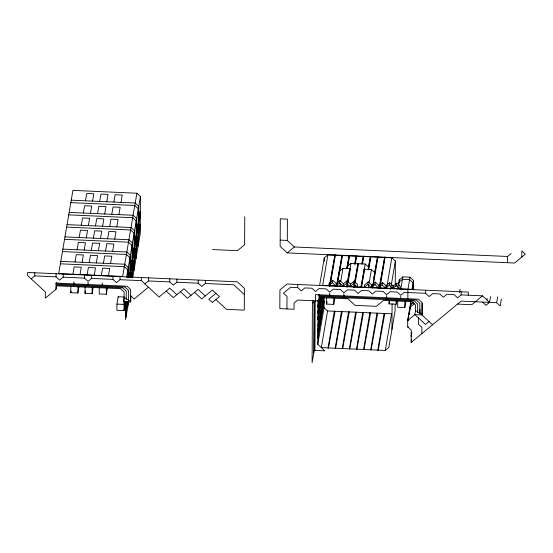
<?xml version="1.0" encoding="UTF-8"?>
<svg xmlns="http://www.w3.org/2000/svg" width="553" height="553" viewBox="0 0 553 553"><rect width="100%" height="100%" fill="white"/><g stroke="black" fill="none" stroke-linecap="round" stroke-linejoin="round"><path stroke-width="0.83" d="M31.189 278.85L34.756 275.892L34.77 272.781M215.898 299.539L226.509 309.355L244.274 310.143L244.391 288.348L237.313 281.809L27.664 272.463L27.65 275.581L45.339 291.936L45.305 298.164L56.012 289.302L56.047 283.074L127.114 286.24L130.646 289.509L130.584 301.966L123.478 301.648L124.072 298.185L126.437 298.288M176.829 294.68L169.75 288.141L159.043 297.002L141.361 280.648L120.036 279.694L116.469 282.652L112.93 279.376L91.611 278.429L88.045 281.38L84.505 278.111L63.187 277.164L59.613 280.115L56.074 276.846L56.095 273.728M130.805 295.827L130.785 300.811L128.414 300.708L128.469 290.325L124.93 287.055L56.233 283.993L56.24 282.611M128.414 300.708L128.607 299.553L126.243 299.443L126.284 291.141L122.745 287.871L56.42 284.913L56.427 282.839L56.233 283.993M56.012 289.302L56.613 283.765L56.42 284.913M63.187 277.164L63.201 274.046M79.01 286.489L77.89 293.014L70.784 292.696L70.819 286.468M73.812 283.862L73.826 281.788M73.998 284.788L74.005 283.399M77.89 293.014L77.925 286.786M84.505 278.111L84.519 275M93.222 287.118L92.102 293.65L84.996 293.332L85.031 287.104M88.024 284.498L88.038 282.424M88.21 285.417L88.217 284.035M91.611 278.429L91.625 275.318M92.102 293.65L92.137 287.422M99.243 287.74L99.215 293.961L106.321 294.279L107.434 287.754M102.236 285.127L102.25 283.053M106.321 294.279L106.349 288.051M112.93 279.376L112.95 276.265M124.501 297.037L118.183 296.754L116.932 304.095L116.897 310.323L124.003 310.641L125.372 301.648L125.261 303.3M120.036 279.694L120.056 276.583M124.003 310.641L124.1 291.956L120.568 288.687L56.606 285.839M125.676 301.696L125.579 319.53L128.649 301.579M126.001 317.083L126.077 301.516M127.294 301.959L126.029 310.855M127.674 307.295L127.702 301.35M127.826 277.571L127.867 269.933L124.328 266.657L60.367 263.809M128.089 304.841L128.109 301.731M128.234 277.447L128.282 267.486L124.75 264.21L60.789 261.362M129.45 277.267L129.478 272.594L128.642 277.488M129.858 277.219L129.962 257.691L126.423 254.421L62.461 251.574M130.266 277.039L130.377 255.244L126.837 251.974L62.876 249.12M131.476 277.482L131.503 272.809L130.667 277.703M131.884 277.724L132.049 245.456L128.51 242.179L64.556 239.331M132.291 277.253L132.471 243.009L128.932 239.732L64.971 236.884M133.95 270.576L134.144 233.214L130.605 229.944L66.643 227.096M134.365 268.129L134.559 230.767L131.026 227.497L67.065 224.649M136.038 258.341L136.232 220.979L132.699 217.709L68.738 214.854M136.46 255.894L136.653 218.532L133.114 215.255L69.153 212.407M138.132 246.099L138.326 208.737L134.787 205.467L70.825 202.619M138.547 243.652L138.748 206.29L135.209 203.02L71.247 200.172M136.881 193.232L122.655 276.452L58.694 273.597L72.92 190.377L136.881 193.232L140.421 196.502L140.22 233.864L132.831 277.101M141.361 280.648L141.374 277.53M144.893 283.917L148.467 280.959L148.481 277.848M244.357 294.576L233.746 284.76L205.322 283.495L201.748 286.447L198.209 283.177L176.891 282.23L173.324 285.182L169.785 281.912L169.799 278.795M176.891 282.23L176.905 279.113M198.209 283.177L198.23 280.067M205.322 283.495L205.336 280.378M244.765 216.741L244.62 244.758L237.479 250.675L212.601 249.562M286.931 308.933L287 296.477L283.461 293.208L290.601 287.297L297.708 287.608L301.247 290.885L304.814 287.926L311.92 288.244L315.459 291.514L319.026 288.562L326.132 288.88L329.671 292.15L333.238 289.191L340.344 289.509L343.883 292.786L347.457 289.827L354.563 290.145L358.095 293.415L361.669 290.463L368.775 290.781L372.314 294.051L375.881 291.092L382.987 291.41L386.526 294.68L390.093 291.728L397.199 292.046L400.738 295.316L404.305 292.364L425.63 293.311L429.163 296.581L432.736 293.629L439.842 293.947L443.382 297.217L446.948 294.258L454.054 294.576L457.594 297.853L461.161 294.894L482.479 295.841L489.557 302.387L485.983 305.346L482.451 302.069M511.138 253.523L507.564 256.474L294.362 246.977L287.29 240.437L287.401 219.14L280.295 218.829L280.15 246.348L287.228 252.887L514.643 263.021L525.35 254.159L521.811 250.882L521.783 257.11M297.708 287.608L297.721 284.498M312.97 300.203L312.417 303.466L312.106 362.623L314.201 350.381L314.45 301.516M313.779 352.828L314.049 301.392M314.94 350.415L315.196 300.943M315.41 300.86L315.438 294.631L418.49 299.221L422.029 302.491L421.96 314.947L432.57 324.763M314.201 350.381L324.846 350.858L317.781 344.325L318.01 300.514M318.991 294.79L318.963 301.019L297.638 300.065L294.072 303.023L294.037 309.245L279.825 308.615L279.922 289.931L287.062 284.021L468.287 292.095L468.267 295.212M319.185 294.327L319.178 295.71L416.305 300.037L419.845 303.307L419.789 313.689L422.16 313.793L422.215 303.003M420.004 309.341L419.99 312.535L417.619 312.431L417.66 304.129L414.121 300.853L319.364 296.629L319.371 295.247M317.781 344.325L324.044 307.689L324.099 297.383M324.286 261.299L324.307 257.864L327.874 254.912L391.835 257.76L395.374 261.03L395.25 284.111M334.848 297.887L333.736 304.413L326.629 304.095L326.657 297.873M329.657 295.261L329.664 293.187M329.844 296.187L329.851 294.804M333.736 304.413L333.77 298.185M343.869 295.896L343.876 293.823M344.056 296.816L344.063 295.433M386.506 297.797L386.519 295.724M386.692 298.717L386.699 297.334M396.75 300.901L396.183 304.205L389.077 303.894L389.098 300.777M391.953 329.332L392.084 303.694M395.146 304.62L395.112 310.848L388.849 347.478L385.282 350.436L321.321 347.595L327.583 310.959L324.044 307.689M396.183 304.205L396.204 300.314M397.725 301.039L397.697 307.261L404.803 307.579L405.916 301.053M398.886 285.396L398.9 282.279L402.473 279.327L409.579 279.645L413.112 282.915L413.077 289.648M399.307 282.168L399.321 279.832L402.888 276.88L409.994 277.198L413.533 280.468L413.485 289.724M400.725 298.433L400.731 296.353M404.803 307.579L404.837 301.35M410.616 303.182L407.713 320.54L407.685 326.768L411.218 330.037L411.155 342.494L461.126 301.122L496.663 302.705L500.202 305.975L501.371 299.125M407.831 298.744L407.879 289.406M410.416 301.005L410.395 304.841L413.644 302.152M407.713 320.54L414.854 314.629L415.448 311.166L415.476 304.945L411.944 301.668L383.512 300.403L376.372 306.314L355.054 305.367L347.982 298.82L319.551 297.555L319.565 295.475L319.364 296.629M418.393 317.906L418.358 324.127L421.898 327.404L421.863 333.625M425.63 293.311L425.644 290.201M461.161 294.894L461.181 291.784M507.536 262.703L507.564 256.474M72.906 274.233L74.164 266.892L81.27 267.21L80.019 274.551M75.001 261.998L76.259 254.65L83.365 254.968L82.107 262.309M77.095 249.756L78.346 242.414L85.452 242.732L84.201 250.074M79.183 237.52L80.441 230.172L87.547 230.49L86.289 237.831M81.277 225.278L82.535 217.937L89.641 218.255L88.383 225.596M83.372 213.043L84.623 205.702L91.729 206.013L90.478 213.361M85.459 200.801L86.717 193.46L93.823 193.778L92.565 201.119M70.784 292.696L71.061 291.065M87.125 274.869L88.376 267.521L95.482 267.839L94.231 275.18M89.213 262.627L90.471 255.286L97.577 255.604L96.319 262.945M91.307 250.391L92.558 243.044L99.671 243.361L98.413 250.709M93.402 238.149L94.653 230.808L101.759 231.126L100.508 238.467M95.489 225.914L96.747 218.573L103.853 218.884L102.595 226.232M97.584 213.672L98.835 206.331L105.941 206.649L104.69 213.99M99.671 201.437L100.929 194.096L108.035 194.414L106.777 201.755M84.996 293.332L85.418 290.885M101.337 275.498L102.588 268.157L109.701 268.475L108.443 275.816M103.425 263.263L104.683 255.921L111.789 256.233L110.538 263.581M105.519 251.021L106.777 243.679L113.883 243.997L112.625 251.339M107.614 238.785L108.865 231.444L115.971 231.755L114.72 239.103M109.701 226.543L110.959 219.202L118.066 219.52L116.807 226.861M111.796 214.308L113.054 206.967L120.16 207.285L118.902 214.626M113.89 202.073L115.142 194.725L122.248 195.043L120.996 202.384M126.609 277.274L140.421 196.502M124.453 301.966L124.038 304.413L116.932 304.095M130.314 267.7L131.566 260.352L131.538 266.581L130.28 273.929M132.402 255.458L133.66 248.117L133.626 254.345L132.374 261.687M134.497 243.223L135.755 235.882L135.72 242.103L134.462 249.451M136.591 230.981L137.842 223.64L137.808 229.868L136.556 237.209M138.679 218.746L139.937 211.405L139.902 217.633L138.644 224.974M126.063 304.627L126.623 301.364M132.34 267.915L133.591 260.574L133.563 266.802L132.305 274.143M134.434 255.68L135.685 248.332L135.651 254.56L134.4 261.901M136.522 243.438L137.78 236.096L137.745 242.325L136.487 249.666M138.616 231.202L139.868 223.854L139.84 230.083L138.582 237.424M130.584 301.966L130.785 300.811M319.599 285.41L324.307 257.864M319.544 297.473L317.609 306.936L317.975 307.274L319.682 297.286M320.65 297.037L317.574 313.164L317.947 313.503L320.788 296.85M322.613 285.68L327.874 254.912M321.618 297.438L317.546 319.392L317.913 319.731L321.756 297.251M322.724 297.002L317.878 325.959L317.512 325.613L317.885 325.309M323.685 297.403L317.477 331.841L317.844 332.187L323.823 297.217M329.775 283.516L334.98 254.905L335.353 255.244L330.086 286.046M326.629 304.095L327.044 301.648M329.574 286.537L334.98 254.905M332.318 282.68L332.74 280.233L336.279 283.502L335.858 285.949L332.318 282.68L328.752 285.631L329.173 283.184L332.74 280.233M336.452 286.33L336.736 284.664M337.019 283.005L342.093 255.216L342.459 255.562L339.473 273.044M336.825 286.025L337.109 284.36M337.392 282.694L342.093 255.216M336.818 286.392L339.404 271.246L342.978 268.288L350.45 268.62L348.162 282.016M337.192 286.364L337.475 284.698M337.759 283.032L338.049 281.366M338.332 279.707L338.616 278.041M338.899 276.376L339.183 274.71M339.431 282.991L339.846 280.544L343.385 283.82L342.964 286.267L339.431 282.991L335.858 285.949M339.971 285.873L340.399 283.357M340.683 281.684L342.978 268.288M346.703 268.24L349.199 255.534L349.565 255.88L347.726 266.615M346.938 268.758L349.199 255.534M347.021 268.571L347.408 266.325L350.975 263.373L365.187 264.002L368.727 267.279L368.339 269.518M341.422 311.581L335.166 348.21L335.533 348.549L342.162 311.609M346.537 283.309L346.952 280.862L350.491 284.131L350.07 286.585L346.537 283.309L342.964 286.267M346.565 287.007L347.132 283.661M347.422 281.989L349.71 268.585L350.45 268.62M346.931 286.703L350.975 263.373M347.305 287.042L347.872 283.696M354.556 264.21L356.305 255.852L356.671 256.191L355.296 264.244M354.929 263.905L356.305 255.852M353.644 283.627L354.058 281.18L357.597 284.449L357.176 286.896L353.644 283.627L350.07 286.585M353.671 287.304L354.252 283.931M354.535 282.244L358.081 263.366L358.455 263.705L355.137 283.115M354.044 287L358.081 263.366M354.411 287.339L354.846 284.809M361.8 263.726L363.411 256.17L363.777 256.509L362.54 263.753M362.035 264.223L363.411 256.17M360.777 287.643L364.296 268.917L364.662 269.256L361.517 287.678M361.15 287.332L364.296 268.917M364.296 269.235L365.187 264.002M368.312 267.534L370.517 256.488L370.883 256.827L368.768 269.221M368.257 269.705L370.517 256.488M367.856 284.263L368.277 281.816L371.81 285.085L371.395 287.532L367.856 284.263L364.289 287.214L364.704 284.767L368.277 281.816M368.25 287.975L368.823 284.629M369.114 282.949L371.402 269.553L363.922 269.221M373.697 277.924L373.98 276.258M374.263 274.592L377.623 256.799L377.989 257.145L372.729 287.947M372.349 287.982L377.623 256.799M374.962 284.574L375.383 282.127L378.916 285.403L378.501 287.85L374.962 284.574L371.395 287.532M379.517 285.735L384.729 257.117L385.095 257.463L379.835 288.265M379.323 288.756L384.729 257.117M376.959 313.164L370.697 349.793L371.063 350.132L377.699 313.192M382.068 284.892L382.489 282.445L386.022 285.721L385.607 288.168L382.068 284.892L378.501 287.85M386.561 288.611L391.835 257.76M389.174 285.21L389.595 282.763L393.135 286.032L392.713 288.479L389.174 285.21L385.607 288.168M390.536 289.337L395.374 261.03M389.077 303.894L389.644 300.583M396.28 285.528L396.701 283.081L400.241 286.35L399.819 288.797L396.28 285.528L392.713 288.479M385.282 350.436L391.545 313.8L327.583 310.959M397.773 288.894L398.195 286.413M398.478 284.76L399.321 279.832M400.773 289.24L402.888 276.88M407.886 289.558L409.994 277.198M411.985 289.523L413.533 280.468M410.616 303.956L407.713 320.934L408.881 316.316M409.172 314.622L409.462 312.922M409.752 311.228L410.914 304.433M411.764 332.526L411.19 335.878L411.632 336.286L411.183 336.653L411.757 333.307M411.155 342.494L411.729 339.141M417.619 312.431L417.812 311.277L415.448 311.166M419.789 313.689L419.99 312.535M422.16 313.793L421.96 314.947L414.854 314.629L425.464 324.445L429.038 321.493M459.522 292.578L460.089 289.295M486.896 300.016L487.158 298.489M489.557 302.387L490.559 296.512M496.663 302.705L497.665 296.83M148.432 287.187L134.151 299.007L130.619 295.737M215.933 293.311L208.792 299.221L212.331 302.491L219.465 296.581L212.393 290.042L201.686 298.903L194.608 292.357M287.228 252.887L294.362 246.977M336.279 283.502L339.846 280.544M312.417 303.466L315.659 300.777M343.385 283.82L346.952 280.862M350.491 284.131L354.058 281.18M371.81 285.085L375.383 282.127M378.916 285.403L382.489 282.445M386.022 285.721L389.595 282.763M393.135 286.032L396.701 283.081M413.077 289.53L413.526 289.164L413.084 288.756M410.402 304.191L412.96 302.076M409.98 307.288L414.522 303.528M407.679 327.155L408.128 326.788L407.685 326.381M482.479 295.841L471.771 304.71L457.559 304.074M280.184 240.12L287.29 240.437M392.181 285.742L393.757 285.811M395.34 285.887L397.711 285.991M391.759 288.189L398.077 288.472M321.646 285.313L414.031 289.433M34.756 275.892L56.074 276.846M148.467 280.959L169.785 281.912M371.402 269.553L374.941 272.829M407.72 320.152L408.162 320.56M317.643 300.708L318.01 301.046M205.253 295.952L198.181 289.406L187.474 298.267L180.396 291.728M191.041 295.316L183.969 288.77L173.255 297.638L166.183 291.092M118.183 296.754L118.383 297.604M324.079 301.129L317.443 338.07L317.816 338.408L324.079 301.129M334.316 311.263L328.053 347.892L328.427 348.238L335.056 311.298L334.316 311.263M348.528 311.892L342.272 348.528L342.639 348.867L349.275 311.927L348.528 311.892M355.641 312.21L349.378 348.846L349.745 349.185L356.381 312.245L355.641 312.21M362.747 312.528L356.485 349.157L356.851 349.503L363.487 312.563L362.747 312.528M369.853 312.846L363.591 349.475L363.957 349.821L370.593 312.88L369.853 312.846M384.065 313.475L377.803 350.111L378.169 350.45L384.805 313.51L384.065 313.475"/></g></svg>
